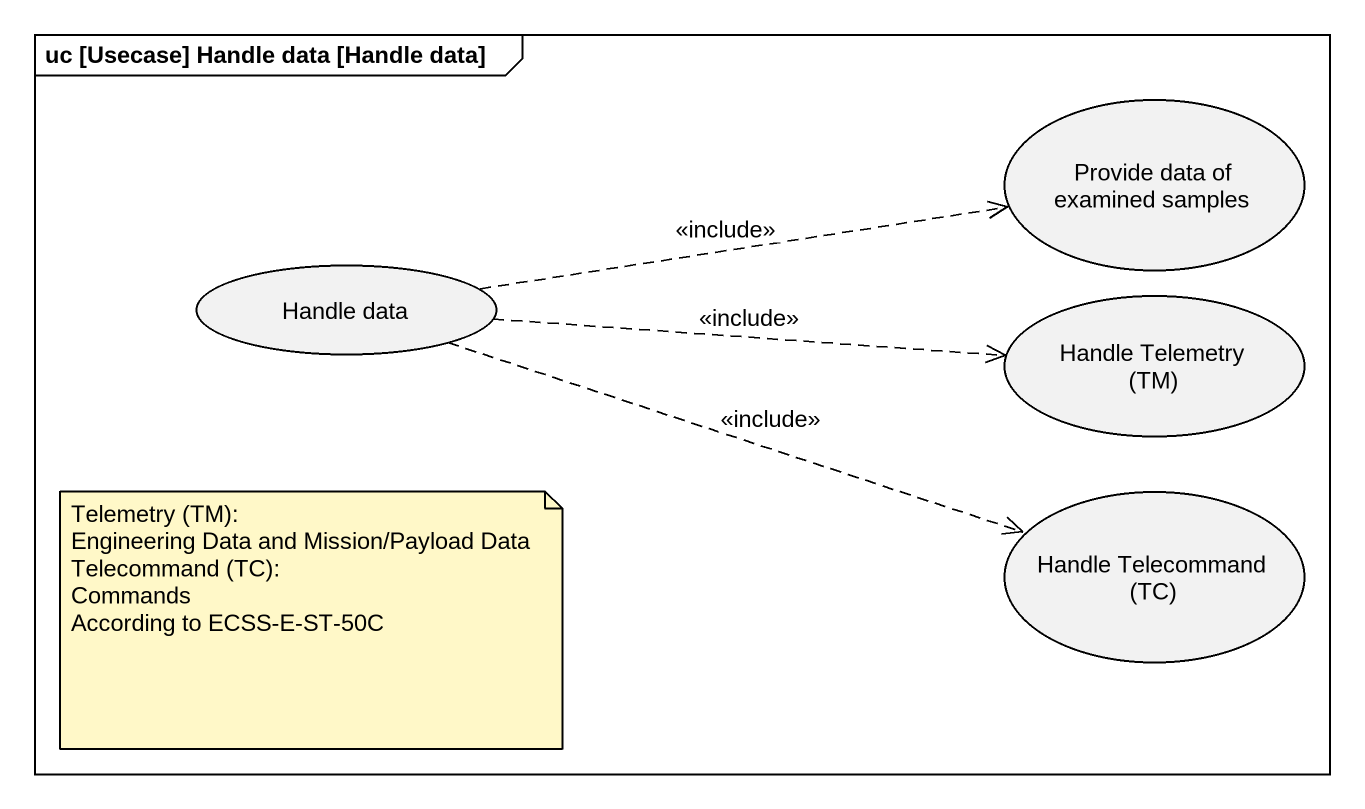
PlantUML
@startuml
mainframe uc [Usecase] Handle data [Handle data]
usecase "Provide data of examined samples" as Provide_data_of_examined
usecase "Handle data" as Handle_data
usecase "Handle Telemetry (TM)" as Handle_Telemetry_TM
usecase "Handle Telecommand (TC)" as Handle_Telecommand_TC
Handle_data .right.> Provide_data_of_examined : <<include>>
Handle_data .right.> Handle_Telemetry_TM : <<include>>
Handle_data .right.> Handle_Telecommand_TC : <<include>>
note as N1
  Telemetry (TM):
  Engineering Data and Mission/Payload Data
  Telecommand (TC):
  Commands
  According to ECSS-E-ST-50C
end note
@enduml
